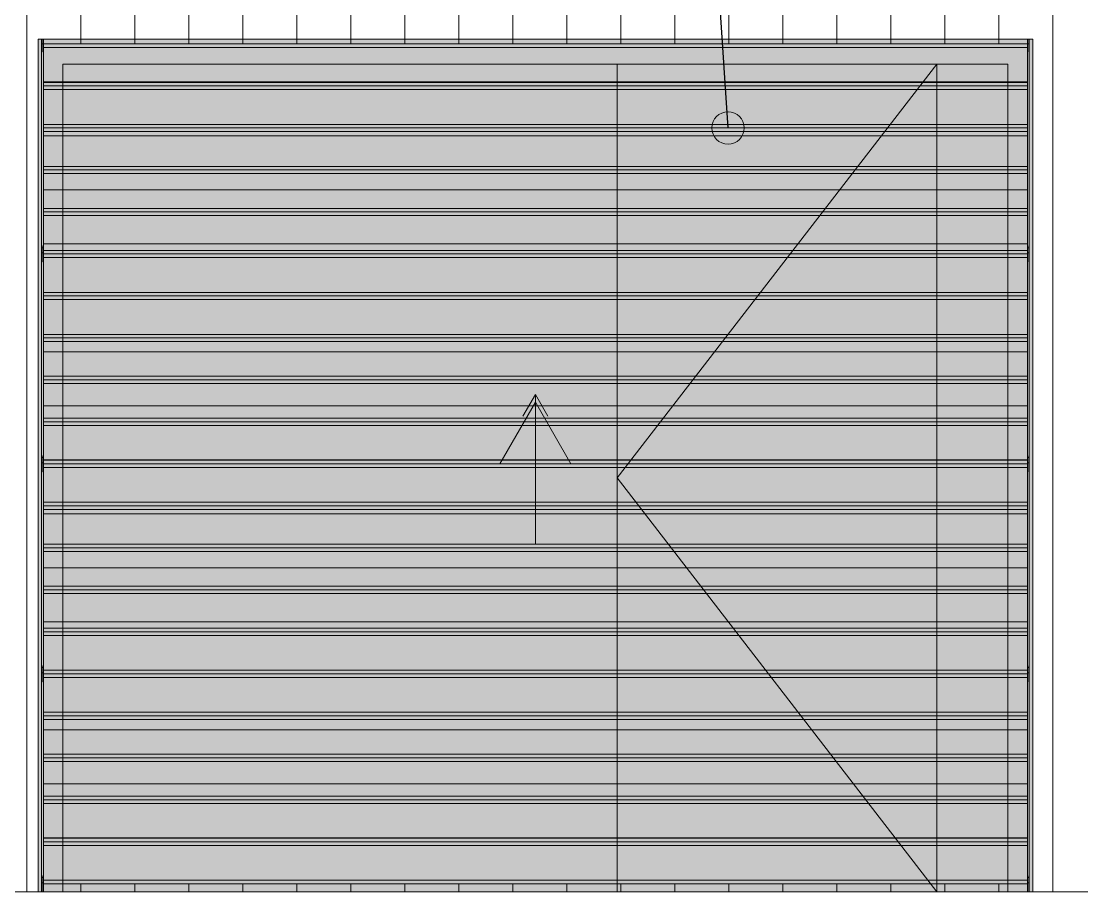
# Model space of a CAD drawing. Header units: millimetres. Extents: x 745166 to 884669, y -5000 to 15056.
# Drawn here: x 749496 to 752482, y 0 to 2451 of the extents above; entities that cross this region are included whole.
import ezdxf

# ---------------------------------------------------------------- set-up
doc = ezdxf.new("R2010")
doc.units = ezdxf.units.MM
doc.header["$MEASUREMENT"] = 0
for name, color, linetype, lineweight in [('New_2D Drafting - General_Pen_No__1', 7, 'Continuous', 13), ('New_Annotation - Label_Pen_No__1', 7, 'Continuous', 13), ('New_ARCHICAD Doors_Pen_No__1', 7, 'Continuous', 13), ('New_Structural - Bearing_Pen_No__1', 7, 'Continuous', 13)]:
    doc.layers.add(name, color=color, linetype=linetype, lineweight=lineweight)
doc.layers.add('New_ARCHICAD Doors', color=7, linetype='Continuous')
doc.layers.add('New_Structural - Bearing', color=7, linetype='Continuous')
doc.layers.add('New_Structural - Bearing_Pen_No__61', color=7, linetype='Continuous', lineweight=20, true_color=0x6a6a6a)
doc.dimstyles.new('GENERATED_STYLE__1', dxfattribs={"dimtxt": 0.18, "dimasz": 182.4, "dimexe": 0.18, "dimexo": 0.0625, "dimgap": 0, "dimtad": 0, "dimtih": 1, "dimtoh": 1, "dimdec": 4, "dimzin": 0, "dimdsep": 46, "dimcen": 0.09, "dimadec": 0, "dimazin": 0, "dimtfac": 1, "dimtdec": 4, "dimtmove": 0, "dimatfit": 3, "dimldrblk": 'ARROWHEAD_1', "dimfxl": 0, "dimtolj": 1, "dimtzin": 0, "dimarcsym": 0})

# ---------------------------------------------------------------- blocks, each defined once
blk = doc.blocks.new('ARROWHEAD_1')
at = {"color": 0, "linetype": 'Continuous', "lineweight": 0}
blk.add_line((0, 0), (-1, 0), dxfattribs=at)
blk.add_circle((0, 0), 0.25, dxfattribs=at)

msp = doc.modelspace()

# ---------------------------------------------------------------- hatches: boundary and pattern name
at = {"layer": 'New_ARCHICAD Doors', "linetype": 'Continuous', "lineweight": 0, "true_color": 0x000000}
h = msp.add_hatch(dxfattribs=at)
h.set_pattern_fill('Plank_Floor_vert_0001', color=18, style=0, pattern_type=2)
h.set_pattern_definition([(90, (-1e-05, 2e-08), (-152, 0), [])])
h.paths.add_polyline_path([(749543.3, 2400), (749543.3, 0), (749553.3, 0), (749553.3, 2400)])
h = msp.add_hatch(dxfattribs=at)
h.set_pattern_fill('Plank_Floor_vert_0001', color=18, style=0, pattern_type=2)
h.set_pattern_definition([(90, (1e-07, -6e-10), (-152, 0), [])])
h.paths.add_polyline_path([(749553.3, 2400), (749553.3, 2387), (749556.7, 2387), (749556.7, 2400)])
h = msp.add_hatch(dxfattribs=at)
h.set_pattern_fill('Plank_Floor_vert_0001', color=18, style=0, pattern_type=2)
h.set_pattern_definition([(180, (6e-08, -2e-11), (0, 152), [])])
h.paths.add_polyline_path([(749556.7, 2399.5), (749558.3, 2399.5), (749558.3, 2400), (749556.7, 2400)])
h = msp.add_hatch(dxfattribs=at)
h.set_pattern_fill('Plank_Floor_vert_0001', color=18, style=0, pattern_type=2)
h.set_pattern_definition([(180, (-1e-06, 2e-09), (0, 152), [])])
h.paths.add_polyline_path([(749558.3, 2399.5), (749556.7, 2399.5), (749556.7, 2364.5), (749558.3, 2364.5)])
h = msp.add_hatch(dxfattribs=at)
h.set_pattern_fill('Plank_Floor_vert_0001', color=18, style=0, pattern_type=2)
h.set_pattern_definition([(90, (-6e-09, -1e-10), (-152, 0), [])])
h.paths.add_polyline_path([(749558.3, 2400), (749558.3, 2387), (752328.3, 2387), (752328.3, 2400)])
h = msp.add_hatch(dxfattribs=at)
h.set_pattern_fill('Plank_Floor_vert_0001', color=18, style=0, pattern_type=2)
h.set_pattern_definition([(4e-15, (9e-09, -5e-11), (0, 152), [])])
h.paths.add_polyline_path([(752328.3, 2399.5), (752329.9, 2399.5), (752329.9, 2400), (752328.3, 2400)])
h = msp.add_hatch(dxfattribs=at)
h.set_pattern_fill('Plank_Floor_vert_0001', color=18, style=0, pattern_type=2)
h.set_pattern_definition([(360, (-2e-06, 2e-09), (0, 152), [])])
h.paths.add_polyline_path([(752328.3, 2399.5), (752328.3, 2364.5), (752329.9, 2364.5), (752329.9, 2399.5)])
h = msp.add_hatch(dxfattribs=at)
h.set_pattern_fill('Plank_Floor_vert_0001', color=18, style=0, pattern_type=2)
h.set_pattern_definition([(90, (8e-08, -7e-10), (-152, 0), [])])
h.paths.add_polyline_path([(752329.9, 2387), (752333.3, 2387), (752333.3, 2400), (752329.9, 2400)])
h = msp.add_hatch(dxfattribs=at)
h.set_pattern_fill('Plank_Floor_vert_0001', color=18, style=0, pattern_type=2)
h.set_pattern_definition([(90, (2e-05, 2e-08), (-152, 0), [])])
h.paths.add_polyline_path([(752343.3, 2400), (752333.3, 2400), (752333.3, 0), (752343.3, 0)])
h = msp.add_hatch(dxfattribs=at)
h.set_pattern_fill('Plank_Floor_vert_0001', color=18, style=0, pattern_type=2)
h.set_pattern_definition([(360, (3e-06, 237715.72), (2e-09, 152), [])])
h.paths.add_polyline_path([(752328.3, 2387), (749558.3, 2387), (749558.3, 2377), (752328.3, 2377)])
h = msp.add_hatch(dxfattribs=at)
h.set_pattern_fill('Plank_Floor_vert_0001', color=18, style=0, pattern_type=2)
h.set_pattern_definition([(4e-15, (-4e-08, 3e-11), (1e-10, 152), [])])
h.paths.add_polyline_path([(749558.3, 2278.8), (752328.3, 2278.8), (752328.3, 2377), (749558.3, 2377)])
h = msp.add_hatch(dxfattribs=at)
h.set_pattern_fill('Plank_Floor_vert_0001', color=18, style=0, pattern_type=2)
h.set_pattern_definition([(4e-15, (-3e-06, -233059.95), (2e-09, 152), [])])
h.paths.add_polyline_path([(749558.3, 2278.8), (749558.3, 2268.8), (752328.3, 2268.8), (752328.3, 2278.8)])
h = msp.add_hatch(dxfattribs=at)
h.set_pattern_fill('Plank_Floor_vert_0001', color=18, style=0, pattern_type=2)
h.set_pattern_definition([(360, (3e-06, 237597.5), (2e-09, 152), [])])
h.paths.add_polyline_path([(749558.3, 2268.8), (749558.3, 2258.8), (752328.3, 2258.8), (752328.3, 2268.8)])
h = msp.add_hatch(dxfattribs=at)
h.set_pattern_fill('Plank_Floor_vert_0001', color=18, style=0, pattern_type=2)
h.set_pattern_definition([(4e-15, (-4e-08, -4e-12), (1e-10, 152), [])])
h.paths.add_polyline_path([(749558.3, 2160.5), (752328.3, 2160.5), (752328.3, 2258.8), (749558.3, 2258.8)])
h = msp.add_hatch(dxfattribs=at)
h.set_pattern_fill('Plank_Floor_vert_0001', color=18, style=0, pattern_type=2)
h.set_pattern_definition([(4e-15, (-3e-06, -233178.17), (2e-09, 152), [])])
h.paths.add_polyline_path([(752328.3, 2160.5), (749558.3, 2160.5), (749558.3, 2150.5), (752328.3, 2150.5)])
h = msp.add_hatch(dxfattribs=at)
h.set_pattern_fill('Plank_Floor_vert_0001', color=18, style=0, pattern_type=2)
h.set_pattern_definition([(360, (3e-06, 237479.27), (2e-09, 152), [])])
h.paths.add_polyline_path([(752328.3, 2150.5), (749558.3, 2150.5), (749558.3, 2140.6), (752328.3, 2140.6)])
h = msp.add_hatch(dxfattribs=at)
h.set_pattern_fill('Plank_Floor_vert_0001', color=18, style=0, pattern_type=2)
h.set_pattern_definition([(4e-15, (-4e-08, 3e-11), (1e-10, 152), [])])
h.paths.add_polyline_path([(749558.3, 2042.3), (752328.3, 2042.3), (752328.3, 2140.6), (749558.3, 2140.6)])
h = msp.add_hatch(dxfattribs=at)
h.set_pattern_fill('Plank_Floor_vert_0001', color=18, style=0, pattern_type=2)
h.set_pattern_definition([(4e-15, (-3e-06, -233296.4), (2e-09, 152), [])])
h.paths.add_polyline_path([(749558.3, 2042.3), (749558.3, 2032.3), (752328.3, 2032.3), (752328.3, 2042.3)])
h = msp.add_hatch(dxfattribs=at)
h.set_pattern_fill('Plank_Floor_vert_0001', color=18, style=0, pattern_type=2)
h.set_pattern_definition([(360, (3e-06, 237361.05), (2e-09, 152), [])])
h.paths.add_polyline_path([(752328.3, 2032.3), (749558.3, 2032.3), (749558.3, 2022.3), (752328.3, 2022.3)])
h = msp.add_hatch(dxfattribs=at)
h.set_pattern_fill('Plank_Floor_vert_0001', color=18, style=0, pattern_type=2)
h.set_pattern_definition([(4e-15, (-4e-08, 2e-11), (1e-10, 152), [])])
h.paths.add_polyline_path([(749558.3, 1924.1), (752328.3, 1924.1), (752328.3, 2022.3), (749558.3, 2022.3)])
h = msp.add_hatch(dxfattribs=at)
h.set_pattern_fill('Plank_Floor_vert_0001', color=18, style=0, pattern_type=2)
h.set_pattern_definition([(4e-15, (-3e-06, -233414.62), (2e-09, 152), [])])
h.paths.add_polyline_path([(749558.3, 1924.1), (749558.3, 1914.1), (752328.3, 1914.1), (752328.3, 1924.1)])
h = msp.add_hatch(dxfattribs=at)
h.set_pattern_fill('Plank_Floor_vert_0001', color=18, style=0, pattern_type=2)
h.set_pattern_definition([(360, (3e-06, 237242.82), (2e-09, 152), [])])
h.paths.add_polyline_path([(752328.3, 1914.1), (749558.3, 1914.1), (749558.3, 1904.1), (752328.3, 1904.1)])
h = msp.add_hatch(dxfattribs=at)
h.set_pattern_fill('Plank_Floor_vert_0001', color=18, style=0, pattern_type=2)
h.set_pattern_definition([(4e-15, (-4e-08, 1e-11), (1e-10, 152), [])])
h.paths.add_polyline_path([(749558.3, 1805.9), (752328.3, 1805.9), (752328.3, 1904.1), (749558.3, 1904.1)])
h = msp.add_hatch(dxfattribs=at)
h.set_pattern_fill('Plank_Floor_vert_0001', color=18, style=0, pattern_type=2)
h.set_pattern_definition([(180, (-2e-07, -9e-10), (0, 152), [])])
h.paths.add_polyline_path([(749558.3, 1818.4), (749556.7, 1818.4), (749556.7, 1805.9), (749558.3, 1805.9)])
h = msp.add_hatch(dxfattribs=at)
h.set_pattern_fill('Plank_Floor_vert_0001', color=18, style=0, pattern_type=2)
h.set_pattern_definition([(180, (3e-07, -7e-10), (0, 152), [])])
h.paths.add_polyline_path([(749556.7, 1795.9), (749558.3, 1795.9), (749558.3, 1805.9), (749556.7, 1805.9)])
h = msp.add_hatch(dxfattribs=at)
h.set_pattern_fill('Plank_Floor_vert_0001', color=18, style=0, pattern_type=2)
h.set_pattern_definition([(180, (8e-07, 2e-09), (0, 152), [])])
h.paths.add_polyline_path([(749558.3, 1795.9), (749556.7, 1795.9), (749556.7, 1773.4), (749558.3, 1773.4)])
h = msp.add_hatch(dxfattribs=at)
h.set_pattern_fill('Plank_Floor_vert_0001', color=18, style=0, pattern_type=2)
h.set_pattern_definition([(4e-15, (-3e-06, -233532.85), (2e-09, 152), [])])
h.paths.add_polyline_path([(752328.3, 1805.9), (749558.3, 1805.9), (749558.3, 1795.9), (752328.3, 1795.9)])
h = msp.add_hatch(dxfattribs=at)
h.set_pattern_fill('Plank_Floor_vert_0001', color=18, style=0, pattern_type=2)
h.set_pattern_definition([(360, (3e-06, 237124.6), (2e-09, 152), [])])
h.paths.add_polyline_path([(749558.3, 1795.9), (749558.3, 1785.9), (752328.3, 1785.9), (752328.3, 1795.9)])
h = msp.add_hatch(dxfattribs=at)
h.set_pattern_fill('Plank_Floor_vert_0001', color=18, style=0, pattern_type=2)
h.set_pattern_definition([(4e-15, (3e-07, -2e-11), (0, 152), [])])
h.paths.add_polyline_path([(752328.3, 1818.4), (752328.3, 1805.9), (752329.9, 1805.9), (752329.9, 1818.4)])
h = msp.add_hatch(dxfattribs=at)
h.set_pattern_fill('Plank_Floor_vert_0001', color=18, style=0, pattern_type=2)
h.set_pattern_definition([(360, (-5e-07, -3e-10), (0, 152), [])])
h.paths.add_polyline_path([(752328.3, 1795.9), (752329.9, 1795.9), (752329.9, 1805.9), (752328.3, 1805.9)])
h = msp.add_hatch(dxfattribs=at)
h.set_pattern_fill('Plank_Floor_vert_0001', color=18, style=0, pattern_type=2)
h.set_pattern_definition([(4e-15, (-4e-07, 2e-10), (0, 152), [])])
h.paths.add_polyline_path([(752328.3, 1795.9), (752328.3, 1773.4), (752329.9, 1773.4), (752329.9, 1795.9)])
h = msp.add_hatch(dxfattribs=at)
h.set_pattern_fill('Plank_Floor_vert_0001', color=18, style=0, pattern_type=2)
h.set_pattern_definition([(4e-15, (-4e-08, 9e-12), (1e-10, 152), [])])
h.paths.add_polyline_path([(749558.3, 1687.6), (752328.3, 1687.6), (752328.3, 1785.9), (749558.3, 1785.9)])
h = msp.add_hatch(dxfattribs=at)
h.set_pattern_fill('Plank_Floor_vert_0001', color=18, style=0, pattern_type=2)
h.set_pattern_definition([(4e-15, (-3e-06, -233651.07), (2e-09, 152), [])])
h.paths.add_polyline_path([(749558.3, 1687.6), (749558.3, 1677.6), (752328.3, 1677.6), (752328.3, 1687.6)])
h = msp.add_hatch(dxfattribs=at)
h.set_pattern_fill('Plank_Floor_vert_0001', color=18, style=0, pattern_type=2)
h.set_pattern_definition([(360, (3e-06, 237006.37), (2e-09, 152), [])])
h.paths.add_polyline_path([(749558.3, 1677.6), (749558.3, 1667.7), (752328.3, 1667.7), (752328.3, 1677.6)])
h = msp.add_hatch(dxfattribs=at)
h.set_pattern_fill('Plank_Floor_vert_0001', color=18, style=0, pattern_type=2)
h.set_pattern_definition([(4e-15, (-4e-08, 4e-11), (1e-10, 152), [])])
h.paths.add_polyline_path([(749558.3, 1569.4), (752328.3, 1569.4), (752328.3, 1667.7), (749558.3, 1667.7)])
h = msp.add_hatch(dxfattribs=at)
h.set_pattern_fill('Plank_Floor_vert_0001', color=18, style=0, pattern_type=2)
h.set_pattern_definition([(4e-15, (-3e-06, -233769.3), (2e-09, 152), [])])
h.paths.add_polyline_path([(749558.3, 1569.4), (749558.3, 1559.4), (752328.3, 1559.4), (752328.3, 1569.4)])
h = msp.add_hatch(dxfattribs=at)
h.set_pattern_fill('Plank_Floor_vert_0001', color=18, style=0, pattern_type=2)
h.set_pattern_definition([(360, (3e-06, 236888.15), (2e-09, 152), [])])
h.paths.add_polyline_path([(749558.3, 1559.4), (749558.3, 1549.4), (752328.3, 1549.4), (752328.3, 1559.4)])
h = msp.add_hatch(dxfattribs=at)
h.set_pattern_fill('Plank_Floor_vert_0001', color=18, style=0, pattern_type=2)
h.set_pattern_definition([(4e-15, (-4e-08, 2e-11), (1e-10, 152), [])])
h.paths.add_polyline_path([(749558.3, 1451.2), (752328.3, 1451.2), (752328.3, 1549.4), (749558.3, 1549.4)])
h = msp.add_hatch(dxfattribs=at)
h.set_pattern_fill('Plank_Floor_vert_0001', color=18, style=0, pattern_type=2)
h.set_pattern_definition([(4e-15, (-3e-06, -233887.52), (2e-09, 152), [])])
h.paths.add_polyline_path([(749558.3, 1451.2), (749558.3, 1441.2), (752328.3, 1441.2), (752328.3, 1451.2)])
h = msp.add_hatch(dxfattribs=at)
h.set_pattern_fill('Plank_Floor_vert_0001', color=18, style=0, pattern_type=2)
h.set_pattern_definition([(360, (3e-06, 236769.92), (2e-09, 152), [])])
h.paths.add_polyline_path([(752328.3, 1441.2), (749558.3, 1441.2), (749558.3, 1431.2), (752328.3, 1431.2)])
h = msp.add_hatch(dxfattribs=at)
h.set_pattern_fill('Plank_Floor_vert_0001', color=18, style=0, pattern_type=2)
h.set_pattern_definition([(4e-15, (-4e-08, 1e-11), (1e-10, 152), [])])
h.paths.add_polyline_path([(749558.3, 1333), (752328.3, 1333), (752328.3, 1431.2), (749558.3, 1431.2)])
h = msp.add_hatch(dxfattribs=at)
h.set_pattern_fill('Plank_Floor_vert_0001', color=18, style=0, pattern_type=2)
h.set_pattern_definition([(4e-15, (-3e-06, -234005.75), (2e-09, 152), [])])
h.paths.add_polyline_path([(752328.3, 1333), (749558.3, 1333), (749558.3, 1323), (752328.3, 1323)])
h = msp.add_hatch(dxfattribs=at)
h.set_pattern_fill('Plank_Floor_vert_0001', color=18, style=0, pattern_type=2)
h.set_pattern_definition([(360, (3e-06, 236651.7), (2e-09, 152), [])])
h.paths.add_polyline_path([(752328.3, 1323), (749558.3, 1323), (749558.3, 1313), (752328.3, 1313)])
h = msp.add_hatch(dxfattribs=at)
h.set_pattern_fill('Plank_Floor_vert_0001', color=18, style=0, pattern_type=2)
h.set_pattern_definition([(4e-15, (-4e-08, 4e-11), (1e-10, 152), [])])
h.paths.add_polyline_path([(749558.3, 1214.7), (752328.3, 1214.7), (752328.3, 1313), (749558.3, 1313)])
h = msp.add_hatch(dxfattribs=at)
h.set_pattern_fill('Plank_Floor_vert_0001', color=18, style=0, pattern_type=2)
h.set_pattern_definition([(180, (-2e-07, -5e-10), (0, 152), [])])
h.paths.add_polyline_path([(749558.3, 1227.2), (749556.7, 1227.2), (749556.7, 1214.7), (749558.3, 1214.7)])
h = msp.add_hatch(dxfattribs=at)
h.set_pattern_fill('Plank_Floor_vert_0001', color=18, style=0, pattern_type=2)
h.set_pattern_definition([(360, (3e-07, 1e-09), (0, 152), [])])
h.paths.add_polyline_path([(752328.3, 1227.2), (752328.3, 1214.7), (752329.9, 1214.7), (752329.9, 1227.2)])
h = msp.add_hatch(dxfattribs=at)
h.set_pattern_fill('Plank_Floor_vert_0001', color=18, style=0, pattern_type=2)
h.set_pattern_definition([(180, (3e-07, 1e-09), (0, 152), [])])
h.paths.add_polyline_path([(749556.7, 1204.7), (749558.3, 1204.7), (749558.3, 1214.7), (749556.7, 1214.7)])
h = msp.add_hatch(dxfattribs=at)
h.set_pattern_fill('Plank_Floor_vert_0001', color=18, style=0, pattern_type=2)
h.set_pattern_definition([(180, (8e-07, -2e-09), (0, 152), [])])
h.paths.add_polyline_path([(749558.3, 1204.7), (749556.7, 1204.7), (749556.7, 1182.2), (749558.3, 1182.2)])
h = msp.add_hatch(dxfattribs=at)
h.set_pattern_fill('Plank_Floor_vert_0001', color=18, style=0, pattern_type=2)
h.set_pattern_definition([(4e-15, (-3e-06, -234123.97), (2e-09, 152), [])])
h.paths.add_polyline_path([(749558.3, 1214.7), (749558.3, 1204.7), (752328.3, 1204.7), (752328.3, 1214.7)])
h = msp.add_hatch(dxfattribs=at)
h.set_pattern_fill('Plank_Floor_vert_0001', color=18, style=0, pattern_type=2)
h.set_pattern_definition([(360, (3e-06, 236533.47), (2e-09, 152), [])])
h.paths.add_polyline_path([(749558.3, 1204.7), (749558.3, 1194.8), (752328.3, 1194.8), (752328.3, 1204.7)])
h = msp.add_hatch(dxfattribs=at)
h.set_pattern_fill('Plank_Floor_vert_0001', color=18, style=0, pattern_type=2)
h.set_pattern_definition([(4e-15, (-4e-08, 7e-12), (1e-10, 152), [])])
h.paths.add_polyline_path([(749558.3, 1096.5), (752328.3, 1096.5), (752328.3, 1194.8), (749558.3, 1194.8)])
h = msp.add_hatch(dxfattribs=at)
h.set_pattern_fill('Plank_Floor_vert_0001', color=18, style=0, pattern_type=2)
h.set_pattern_definition([(360, (-5e-07, 6e-10), (0, 152), [])])
h.paths.add_polyline_path([(752329.9, 1214.7), (752328.3, 1214.7), (752328.3, 1204.7), (752329.9, 1204.7)])
h = msp.add_hatch(dxfattribs=at)
h.set_pattern_fill('Plank_Floor_vert_0001', color=18, style=0, pattern_type=2)
h.set_pattern_definition([(4e-15, (-4e-07, 1e-09), (0, 152), [])])
h.paths.add_polyline_path([(752328.3, 1204.7), (752328.3, 1182.2), (752329.9, 1182.2), (752329.9, 1204.7)])
h = msp.add_hatch(dxfattribs=at)
h.set_pattern_fill('Plank_Floor_vert_0001', color=18, style=0, pattern_type=2)
h.set_pattern_definition([(4e-15, (-3e-06, -234242.2), (2e-09, 152), [])])
h.paths.add_polyline_path([(752328.3, 1096.5), (749558.3, 1096.5), (749558.3, 1086.5), (752328.3, 1086.5)])
h = msp.add_hatch(dxfattribs=at)
h.set_pattern_fill('Plank_Floor_vert_0001', color=18, style=0, pattern_type=2)
h.set_pattern_definition([(360, (3e-06, 236415.25), (2e-09, 152), [])])
h.paths.add_polyline_path([(752328.3, 1086.5), (749558.3, 1086.5), (749558.3, 1076.5), (752328.3, 1076.5)])
h = msp.add_hatch(dxfattribs=at)
h.set_pattern_fill('Plank_Floor_vert_0001', color=18, style=0, pattern_type=2)
h.set_pattern_definition([(4e-15, (-4e-08, 4e-11), (1e-10, 152), [])])
h.paths.add_polyline_path([(749558.3, 978.3), (752328.3, 978.3), (752328.3, 1076.5), (749558.3, 1076.5)])
h = msp.add_hatch(dxfattribs=at)
h.set_pattern_fill('Plank_Floor_vert_0001', color=18, style=0, pattern_type=2)
h.set_pattern_definition([(4e-15, (-3e-06, -234360.42), (2e-09, 152), [])])
h.paths.add_polyline_path([(749558.3, 978.3), (749558.3, 968.3), (752328.3, 968.3), (752328.3, 978.3)])
h = msp.add_hatch(dxfattribs=at)
h.set_pattern_fill('Plank_Floor_vert_0001', color=18, style=0, pattern_type=2)
h.set_pattern_definition([(360, (3e-06, 236297.02), (2e-09, 152), [])])
h.paths.add_polyline_path([(752328.3, 968.3), (749558.3, 968.3), (749558.3, 958.3), (752328.3, 958.3)])
h = msp.add_hatch(dxfattribs=at)
h.set_pattern_fill('Plank_Floor_vert_0001', color=18, style=0, pattern_type=2)
h.set_pattern_definition([(4e-15, (-4e-08, 3e-11), (1e-10, 152), [])])
h.paths.add_polyline_path([(749558.3, 860.1), (752328.3, 860.1), (752328.3, 958.3), (749558.3, 958.3)])
h = msp.add_hatch(dxfattribs=at)
h.set_pattern_fill('Plank_Floor_vert_0001', color=18, style=0, pattern_type=2)
h.set_pattern_definition([(4e-15, (-3e-06, -234478.65), (2e-09, 152), [])])
h.paths.add_polyline_path([(752328.3, 860.1), (749558.3, 860.1), (749558.3, 850.1), (752328.3, 850.1)])
h = msp.add_hatch(dxfattribs=at)
h.set_pattern_fill('Plank_Floor_vert_0001', color=18, style=0, pattern_type=2)
h.set_pattern_definition([(360, (3e-06, 236178.8), (2e-09, 152), [])])
h.paths.add_polyline_path([(752328.3, 850.1), (749558.3, 850.1), (749558.3, 840.1), (752328.3, 840.1)])
h = msp.add_hatch(dxfattribs=at)
h.set_pattern_fill('Plank_Floor_vert_0001', color=18, style=0, pattern_type=2)
h.set_pattern_definition([(4e-15, (-3e-08, 3e-11), (1e-10, 152), [])])
h.paths.add_polyline_path([(749558.3, 741.8), (752328.3, 741.8), (752328.3, 840.1), (749558.3, 840.1)])
h = msp.add_hatch(dxfattribs=at)
h.set_pattern_fill('Plank_Floor_vert_0001', color=18, style=0, pattern_type=2)
h.set_pattern_definition([(4e-15, (-3e-06, -234596.87), (2e-09, 152), [])])
h.paths.add_polyline_path([(752328.3, 741.8), (749558.3, 741.8), (749558.3, 731.8), (752328.3, 731.8)])
h = msp.add_hatch(dxfattribs=at)
h.set_pattern_fill('Plank_Floor_vert_0001', color=18, style=0, pattern_type=2)
h.set_pattern_definition([(360, (3e-06, 236060.57), (2e-09, 152), [])])
h.paths.add_polyline_path([(749558.3, 731.8), (749558.3, 721.8), (752328.3, 721.8), (752328.3, 731.8)])
h = msp.add_hatch(dxfattribs=at)
h.set_pattern_fill('Plank_Floor_vert_0001', color=18, style=0, pattern_type=2)
h.set_pattern_definition([(4e-15, (-3e-08, 3e-11), (1e-10, 152), [])])
h.paths.add_polyline_path([(749558.3, 623.6), (752328.3, 623.6), (752328.3, 721.8), (749558.3, 721.8)])
h = msp.add_hatch(dxfattribs=at)
h.set_pattern_fill('Plank_Floor_vert_0001', color=18, style=0, pattern_type=2)
h.set_pattern_definition([(180, (-2e-07, -2e-10), (0, 152), [])])
h.paths.add_polyline_path([(749558.3, 636.1), (749556.7, 636.1), (749556.7, 623.6), (749558.3, 623.6)])
h = msp.add_hatch(dxfattribs=at)
h.set_pattern_fill('Plank_Floor_vert_0001', color=18, style=0, pattern_type=2)
h.set_pattern_definition([(360, (3e-07, 7e-10), (0, 152), [])])
h.paths.add_polyline_path([(752328.3, 636.1), (752328.3, 623.6), (752329.9, 623.6), (752329.9, 636.1)])
h = msp.add_hatch(dxfattribs=at)
h.set_pattern_fill('Plank_Floor_vert_0001', color=18, style=0, pattern_type=2)
h.set_pattern_definition([(180, (3e-07, 1e-09), (0, 152), [])])
h.paths.add_polyline_path([(749556.7, 623.6), (749556.7, 613.6), (749558.3, 613.6), (749558.3, 623.6)])
h = msp.add_hatch(dxfattribs=at)
h.set_pattern_fill('Plank_Floor_vert_0001', color=18, style=0, pattern_type=2)
h.set_pattern_definition([(180, (8e-07, 3e-09), (0, 152), [])])
h.paths.add_polyline_path([(749558.3, 613.6), (749556.7, 613.6), (749556.7, 591.1), (749558.3, 591.1)])
h = msp.add_hatch(dxfattribs=at)
h.set_pattern_fill('Plank_Floor_vert_0001', color=18, style=0, pattern_type=2)
h.set_pattern_definition([(4e-15, (-3e-06, -234715.1), (2e-09, 152), [])])
h.paths.add_polyline_path([(752328.3, 623.6), (749558.3, 623.6), (749558.3, 613.6), (752328.3, 613.6)])
h = msp.add_hatch(dxfattribs=at)
h.set_pattern_fill('Plank_Floor_vert_0001', color=18, style=0, pattern_type=2)
h.set_pattern_definition([(360, (3e-06, 235942.35), (2e-09, 152), [])])
h.paths.add_polyline_path([(752328.3, 613.6), (749558.3, 613.6), (749558.3, 603.6), (752328.3, 603.6)])
h = msp.add_hatch(dxfattribs=at)
h.set_pattern_fill('Plank_Floor_vert_0001', color=18, style=0, pattern_type=2)
h.set_pattern_definition([(4e-15, (-3e-08, -9e-12), (1e-10, 152), [])])
h.paths.add_polyline_path([(749558.3, 603.6), (749558.3, 505.4), (752328.3, 505.4), (752328.3, 603.6)])
h = msp.add_hatch(dxfattribs=at)
h.set_pattern_fill('Plank_Floor_vert_0001', color=18, style=0, pattern_type=2)
h.set_pattern_definition([(4e-15, (-5e-07, 5e-10), (0, 152), [])])
h.paths.add_polyline_path([(752328.3, 613.6), (752329.9, 613.6), (752329.9, 623.6), (752328.3, 623.6)])
h = msp.add_hatch(dxfattribs=at)
h.set_pattern_fill('Plank_Floor_vert_0001', color=18, style=0, pattern_type=2)
h.set_pattern_definition([(4e-15, (-4e-07, 8e-11), (0, 152), [])])
h.paths.add_polyline_path([(752328.3, 613.6), (752328.3, 591.1), (752329.9, 591.1), (752329.9, 613.6)])
h = msp.add_hatch(dxfattribs=at)
h.set_pattern_fill('Plank_Floor_vert_0001', color=18, style=0, pattern_type=2)
h.set_pattern_definition([(4e-15, (-3e-06, -234833.32), (2e-09, 152), [])])
h.paths.add_polyline_path([(749558.3, 495.4), (752328.3, 495.4), (752328.3, 505.4), (749558.3, 505.4)])
h = msp.add_hatch(dxfattribs=at)
h.set_pattern_fill('Plank_Floor_vert_0001', color=18, style=0, pattern_type=2)
h.set_pattern_definition([(360, (3e-06, 235824.12), (2e-09, 152), [])])
h.paths.add_polyline_path([(749558.3, 485.4), (752328.3, 485.4), (752328.3, 495.4), (749558.3, 495.4)])
h = msp.add_hatch(dxfattribs=at)
h.set_pattern_fill('Plank_Floor_vert_0001', color=18, style=0, pattern_type=2)
h.set_pattern_definition([(4e-15, (-3e-08, -2e-11), (1e-10, 152), [])])
h.paths.add_polyline_path([(749558.3, 485.4), (749558.3, 387.2), (752328.3, 387.2), (752328.3, 485.4)])
h = msp.add_hatch(dxfattribs=at)
h.set_pattern_fill('Plank_Floor_vert_0001', color=18, style=0, pattern_type=2)
h.set_pattern_definition([(4e-15, (-3e-06, -234951.55), (2e-09, 152), [])])
h.paths.add_polyline_path([(749558.3, 377.2), (752328.3, 377.2), (752328.3, 387.2), (749558.3, 387.2)])
h = msp.add_hatch(dxfattribs=at)
h.set_pattern_fill('Plank_Floor_vert_0001', color=18, style=0, pattern_type=2)
h.set_pattern_definition([(360, (3e-06, 235705.9), (2e-09, 152), [])])
h.paths.add_polyline_path([(752328.3, 377.2), (749558.3, 377.2), (749558.3, 367.2), (752328.3, 367.2)])
h = msp.add_hatch(dxfattribs=at)
h.set_pattern_fill('Plank_Floor_vert_0001', color=18, style=0, pattern_type=2)
h.set_pattern_definition([(4e-15, (-3e-08, -4e-11), (1e-10, 152), [])])
h.paths.add_polyline_path([(749558.3, 367.2), (749558.3, 268.9), (752328.3, 268.9), (752328.3, 367.2)])
h = msp.add_hatch(dxfattribs=at)
h.set_pattern_fill('Plank_Floor_vert_0001', color=18, style=0, pattern_type=2)
h.set_pattern_definition([(4e-15, (-3e-06, -235069.77), (2e-09, 152), [])])
h.paths.add_polyline_path([(752328.3, 268.9), (749558.3, 268.9), (749558.3, 258.9), (752328.3, 258.9)])
h = msp.add_hatch(dxfattribs=at)
h.set_pattern_fill('Plank_Floor_vert_0001', color=18, style=0, pattern_type=2)
h.set_pattern_definition([(360, (3e-06, 235587.67), (2e-09, 152), [])])
h.paths.add_polyline_path([(749558.3, 248.9), (752328.3, 248.9), (752328.3, 258.9), (749558.3, 258.9)])
h = msp.add_hatch(dxfattribs=at)
h.set_pattern_fill('Plank_Floor_vert_0001', color=18, style=0, pattern_type=2)
h.set_pattern_definition([(4e-15, (-3e-08, -2e-11), (1e-10, 152), [])])
h.paths.add_polyline_path([(749558.3, 248.9), (749558.3, 150.7), (752328.3, 150.7), (752328.3, 248.9)])
h = msp.add_hatch(dxfattribs=at)
h.set_pattern_fill('Plank_Floor_vert_0001', color=18, style=0, pattern_type=2)
h.set_pattern_definition([(4e-15, (-3e-06, -235188), (2e-09, 152), [])])
h.paths.add_polyline_path([(752328.3, 150.7), (749558.3, 150.7), (749558.3, 140.7), (752328.3, 140.7)])
h = msp.add_hatch(dxfattribs=at)
h.set_pattern_fill('Plank_Floor_vert_0001', color=18, style=0, pattern_type=2)
h.set_pattern_definition([(360, (3e-06, 235469.45), (2e-09, 152), [])])
h.paths.add_polyline_path([(749558.3, 130.7), (752328.3, 130.7), (752328.3, 140.7), (749558.3, 140.7)])
h = msp.add_hatch(dxfattribs=at)
h.set_pattern_fill('Plank_Floor_vert_0001', color=18, style=0, pattern_type=2)
h.set_pattern_definition([(4e-15, (2e-09, -3e-11), (-2e-10, 152), [])])
h.paths.add_polyline_path([(749558.3, 130.7), (749558.3, 32.5), (752328.3, 32.5), (752328.3, 130.7)])
h = msp.add_hatch(dxfattribs=at)
h.set_pattern_fill('Plank_Floor_vert_0001', color=18, style=0, pattern_type=2)
h.set_pattern_definition([(180, (-2e-07, 2e-10), (0, 152), [])])
h.paths.add_polyline_path([(749558.3, 45), (749556.7, 45), (749556.7, 32.5), (749558.3, 32.5)])
h = msp.add_hatch(dxfattribs=at)
h.set_pattern_fill('Plank_Floor_vert_0001', color=18, style=0, pattern_type=2)
h.set_pattern_definition([(180, (7e-07, -4e-11), (0, 152), [])])
h.paths.add_polyline_path([(749558.3, 32.5), (749556.7, 32.5), (749556.7, 22.5), (749558.3, 22.5)])
h = msp.add_hatch(dxfattribs=at)
h.set_pattern_fill('Plank_Floor_vert_0001', color=18, style=0, pattern_type=2)
h.set_pattern_definition([(4e-15, (-2e-06, -235306.22), (1e-09, 152), [])])
h.paths.add_polyline_path([(749558.3, 32.5), (749558.3, 22.5), (752328.3, 22.5), (752328.3, 32.5)])
h = msp.add_hatch(dxfattribs=at)
h.set_pattern_fill('Plank_Floor_vert_0001', color=18, style=0, pattern_type=2)
h.set_pattern_definition([(4e-15, (3e-07, -3e-10), (0, 152), [])])
h.paths.add_polyline_path([(752328.3, 45), (752328.3, 32.5), (752329.9, 32.5), (752329.9, 45)])
h = msp.add_hatch(dxfattribs=at)
h.set_pattern_fill('Plank_Floor_vert_0001', color=18, style=0, pattern_type=2)
h.set_pattern_definition([(360, (-5e-07, -4e-11), (0, 152), [])])
h.paths.add_polyline_path([(752328.3, 32.5), (752328.3, 22.5), (752329.9, 22.5), (752329.9, 32.5)])
h = msp.add_hatch(dxfattribs=at)
h.set_pattern_fill('Plank_Floor_vert_0001', color=18, style=0, pattern_type=2)
h.set_pattern_definition([(180, (8e-07, -9e-10), (0, 152), [])])
h.paths.add_polyline_path([(749558.3, 22.5), (749556.7, 22.5), (749556.7, 0), (749558.3, 0)])
h = msp.add_hatch(dxfattribs=at)
h.set_pattern_fill('Plank_Floor_vert_0001', color=18, style=0, pattern_type=2)
h.set_pattern_definition([(90, (-3e-07, -1e-11), (-152, 0), [])])
h.paths.add_polyline_path([(749558.3, 0), (752328.3, 0), (752328.3, 22.5), (749558.3, 22.5)])
h = msp.add_hatch(dxfattribs=at)
h.set_pattern_fill('Plank_Floor_vert_0001', color=18, style=0, pattern_type=2)
h.set_pattern_definition([(4e-15, (-4e-07, 2e-09), (0, 152), [])])
h.paths.add_polyline_path([(752328.3, 22.5), (752328.3, 0), (752329.9, 0), (752329.9, 22.5)])
at = {"layer": 'New_Structural - Bearing', "linetype": 'Continuous', "lineweight": 0, "true_color": 0x000000}
h = msp.add_hatch(dxfattribs=at)
h.set_pattern_fill('Plank_Floor_vert_0001', color=18, style=0, pattern_type=2)
h.set_pattern_definition([(90, (2e-08, 6e-11), (152, 0), [])])
h.paths.add_polyline_path([(748315.3, 0), (749543.3, 0), (749543.3, 2400), (752343.3, 2400), (752343.3, 0), (753219.5, 0), (753219.5, 50), (753150.5, 50), (753150.5, 2865), (748315.3, 2865)])
h.paths.add_polyline_path([(752880.8, 2645.5), (752883.9, 2664.8), (752892.7, 2682.2), (752906.6, 2696.1), (752924, 2704.9), (752943.3, 2708), (752962.6, 2704.9), (752980, 2696.1), (752993.9, 2682.2), (753002.7, 2664.8), (753005.8, 2645.5), (753002.7, 2626.2), (752993.9, 2608.8), (752980, 2594.9), (752962.6, 2586.1), (752943.3, 2583), (752924, 2586.1), (752906.6, 2594.9), (752892.7, 2608.8), (752883.9, 2626.2)], flags=0)
h = msp.add_hatch(dxfattribs=at)
h.set_pattern_fill('Plank_Floor_vert_0001', color=18, style=0, pattern_type=2)
h.set_pattern_definition([(90, (5e-06, 8e-09), (-152, 0), [])])
h.paths.add_polyline_path([(749553.3, 2387), (749553.3, 1813.4), (749556.7, 1813.4), (749556.7, 1818.4), (749558.3, 1818.4), (749558.3, 2364.5), (749556.7, 2364.5), (749556.7, 2387)])
h = msp.add_hatch(dxfattribs=at)
h.set_pattern_fill('Plank_Floor_vert_0001', color=18, style=0, pattern_type=2)
h.set_pattern_definition([(90, (5e-06, -3e-09), (-152, 0), [])])
h.paths.add_polyline_path([(752328.3, 1818.4), (752329.9, 1818.4), (752329.9, 1813.4), (752333.3, 1813.4), (752333.3, 2387), (752329.9, 2387), (752329.9, 2364.5), (752328.3, 2364.5)])
h = msp.add_hatch(dxfattribs=at)
h.set_pattern_fill('Plank_Floor_vert_0001', color=18, style=0, pattern_type=2)
h.set_pattern_definition([(90, (9e-06, -1e-08), (-152, 0), [])])
h.paths.add_polyline_path([(749556.7, 1798.4), (749553.3, 1798.4), (749553.3, 1222.2), (749556.7, 1222.2), (749556.7, 1227.2), (749558.3, 1227.2), (749558.3, 1773.4), (749556.7, 1773.4)])
h = msp.add_hatch(dxfattribs=at)
h.set_pattern_fill('Plank_Floor_vert_0001', color=18, style=0, pattern_type=2)
h.set_pattern_definition([(90, (-1e-05, 5e-09), (-152, 0), [])])
h.paths.add_polyline_path([(752328.3, 1227.2), (752329.9, 1227.2), (752329.9, 1222.2), (752333.3, 1222.2), (752333.3, 1798.4), (752329.9, 1798.4), (752329.9, 1773.4), (752328.3, 1773.4)])
h = msp.add_hatch(dxfattribs=at)
h.set_pattern_fill('Plank_Floor_vert_0001', color=18, style=0, pattern_type=2)
h.set_pattern_definition([(90, (4e-06, 1e-08), (-152, 0), [])])
h.paths.add_polyline_path([(749553.3, 631.1), (749556.7, 631.1), (749556.7, 636.1), (749558.3, 636.1), (749558.3, 1182.2), (749556.7, 1182.2), (749556.7, 1207.2), (749553.3, 1207.2)])
h = msp.add_hatch(dxfattribs=at)
h.set_pattern_fill('Plank_Floor_vert_0001', color=18, style=0, pattern_type=2)
h.set_pattern_definition([(90, (-1e-05, 1e-08), (-152, 0), [])])
h.paths.add_polyline_path([(752328.3, 1182.2), (752328.3, 636.1), (752329.9, 636.1), (752329.9, 631.1), (752333.3, 631.1), (752333.3, 1207.2), (752329.9, 1207.2), (752329.9, 1182.2)])
h = msp.add_hatch(dxfattribs=at)
h.set_pattern_fill('Plank_Floor_vert_0001', color=18, style=0, pattern_type=2)
h.set_pattern_definition([(90, (-6e-06, -3e-09), (-152, 0), [])])
h.paths.add_polyline_path([(749553.3, 616.1), (749553.3, 40), (749556.7, 40), (749556.7, 45), (749558.3, 45), (749558.3, 591.1), (749556.7, 591.1), (749556.7, 616.1)])
h = msp.add_hatch(dxfattribs=at)
h.set_pattern_fill('Plank_Floor_vert_0001', color=18, style=0, pattern_type=2)
h.set_pattern_definition([(90, (-5e-07, 8e-09), (-152, 0), [])])
h.paths.add_polyline_path([(752329.9, 591.1), (752328.3, 591.1), (752328.3, 45), (752329.9, 45), (752329.9, 40), (752333.3, 40), (752333.3, 616.1), (752329.9, 616.1)])
h = msp.add_hatch(dxfattribs=at)
h.set_pattern_fill('Plank_Floor_vert_0001', color=18, style=0, pattern_type=2)
h.set_pattern_definition([(90, (2e-07, 6e-10), (-152, 0), [])])
h.paths.add_polyline_path([(749556.7, 25), (749553.3, 25), (749553.3, 0), (749556.7, 0)])
h = msp.add_hatch(dxfattribs=at)
h.set_pattern_fill('Plank_Floor_vert_0001', color=18, style=0, pattern_type=2)
h.set_pattern_definition([(90, (7e-08, -7e-10), (-152, 0), [])])
h.paths.add_polyline_path([(752329.9, 25), (752329.9, 0), (752333.3, 0), (752333.3, 25)])
at = {"layer": 'New_Structural - Bearing_Pen_No__61', "linetype": 'Continuous', "lineweight": 20, "true_color": 0x6a6a6a}
for points in [[(749543.3, 0), (752343.3, 0), (752343.3, 2400), (749543.3, 2400)], [(749613.3, 0), (752273.3, 0), (752273.3, 2330), (749613.3, 2330)], [(752073.3, 0), (752073.3, 2330), (751173.3, 2330), (751173.3, 0)]]:
    msp.add_hatch(color=251, dxfattribs=at).paths.add_polyline_path(points)

# ---------------------------------------------------------------- linework, layer by layer
at = {"layer": 'New_2D Drafting - General_Pen_No__1', "color": 7, "linetype": 'Continuous', "lineweight": 13}
for p, q in [((752073.3, 2330), (751173.3, 1165)), ((750943.3, 1378.3), (750843.3, 1205.1)), ((750943.3, 978.3), (750943.3, 1378.3)), ((750943.3, 1378.3), (751043.3, 1205.1)), ((751173.3, 1165), (752073.3, 0))]:
    msp.add_line(p, q, dxfattribs=at)
at = {"layer": 'New_ARCHICAD Doors_Pen_No__1', "color": 7, "linetype": 'Continuous', "lineweight": 13}
for p, q in [((749543.3, 2400), (752343.3, 2400)), ((749543.3, 0), (749543.3, 2400)), ((749553.3, 0), (749553.3, 2400)), ((749556.7, 2400), (749556.7, 2399.5)), ((749556.7, 2399.5), (749556.7, 2364.5)), ((749558.3, 2399.5), (749556.7, 2399.5)), ((749558.3, 2400), (749558.3, 2399.5)), ((749558.3, 2399.5), (749558.3, 2387)), ((752328.3, 2400), (752328.3, 2399.5)), ((752328.3, 2399.5), (752328.3, 2387)), ((752328.3, 2399.5), (752329.9, 2399.5)), ((752329.9, 2400), (752329.9, 2399.5)), ((752329.9, 2399.5), (752329.9, 2364.5)), ((752333.3, 0), (752333.3, 2400)), ((752343.3, 2400), (752343.3, 0)), ((749553.3, 2387), (749556.7, 2387)), ((749558.3, 2364.5), (749556.7, 2364.5)), ((749558.3, 2387), (752328.3, 2387)), ((749558.3, 2387), (749558.3, 2377)), ((749558.3, 2377), (752328.3, 2377)), ((749558.3, 2377), (749558.3, 2278.8)), ((752328.3, 2387), (752328.3, 2377)), ((752328.3, 2377), (752328.3, 2278.8)), ((752328.3, 2364.5), (752329.9, 2364.5)), ((752329.9, 2387), (752333.3, 2387)), ((749558.3, 2278.8), (752328.3, 2278.8)), ((749558.3, 2278.8), (749558.3, 2268.8)), ((752328.3, 2278.8), (752328.3, 2268.8)), ((749558.3, 2268.8), (752328.3, 2268.8)), ((749558.3, 2268.8), (749558.3, 2258.8)), ((749558.3, 2258.8), (752328.3, 2258.8)), ((749558.3, 2258.8), (749558.3, 2160.5)), ((752328.3, 2268.8), (752328.3, 2258.8)), ((752328.3, 2258.8), (752328.3, 2160.5)), ((749558.3, 2160.5), (752328.3, 2160.5)), ((749558.3, 2160.5), (749558.3, 2150.5)), ((749558.3, 2150.5), (752328.3, 2150.5)), ((749558.3, 2150.5), (749558.3, 2140.6)), ((752328.3, 2160.5), (752328.3, 2150.5)), ((752328.3, 2150.5), (752328.3, 2140.6)), ((749558.3, 2140.6), (752328.3, 2140.6)), ((749558.3, 2140.6), (749558.3, 2042.3)), ((752328.3, 2140.6), (752328.3, 2042.3)), ((749558.3, 2042.3), (752328.3, 2042.3)), ((749558.3, 2042.3), (749558.3, 2032.3)), ((749558.3, 2032.3), (752328.3, 2032.3)), ((749558.3, 2032.3), (749558.3, 2022.3)), ((752328.3, 2042.3), (752328.3, 2032.3)), ((752328.3, 2032.3), (752328.3, 2022.3)), ((749558.3, 2022.3), (752328.3, 2022.3)), ((749558.3, 2022.3), (749558.3, 1924.1)), ((752328.3, 2022.3), (752328.3, 1924.1)), ((749558.3, 1924.1), (752328.3, 1924.1)), ((749558.3, 1924.1), (749558.3, 1914.1)), ((749558.3, 1914.1), (752328.3, 1914.1)), ((749558.3, 1914.1), (749558.3, 1904.1)), ((752328.3, 1924.1), (752328.3, 1914.1)), ((752328.3, 1914.1), (752328.3, 1904.1)), ((749558.3, 1904.1), (752328.3, 1904.1)), ((749558.3, 1904.1), (749558.3, 1818.4)), ((752328.3, 1904.1), (752328.3, 1818.4)), ((749556.7, 1813.4), (749553.3, 1813.4)), ((749556.7, 1798.4), (749553.3, 1798.4)), ((749556.7, 1818.4), (749556.7, 1805.9)), ((749558.3, 1818.4), (749556.7, 1818.4)), ((749556.7, 1805.9), (749556.7, 1795.9)), ((749558.3, 1805.9), (749556.7, 1805.9)), ((749556.7, 1795.9), (749556.7, 1773.4)), ((749558.3, 1795.9), (749556.7, 1795.9)), ((749558.3, 1818.4), (749558.3, 1805.9)), ((749558.3, 1805.9), (752328.3, 1805.9)), ((749558.3, 1805.9), (749558.3, 1795.9)), ((749558.3, 1795.9), (749558.3, 1785.9)), ((749558.3, 1795.9), (752328.3, 1795.9)), ((752328.3, 1818.4), (752328.3, 1805.9)), ((752328.3, 1818.4), (752329.9, 1818.4)), ((752328.3, 1805.9), (752328.3, 1795.9)), ((752328.3, 1805.9), (752329.9, 1805.9)), ((752328.3, 1795.9), (752328.3, 1785.9)), ((752328.3, 1795.9), (752329.9, 1795.9)), ((752329.9, 1818.4), (752329.9, 1805.9)), ((752329.9, 1813.4), (752333.3, 1813.4)), ((752329.9, 1805.9), (752329.9, 1795.9)), ((752329.9, 1798.4), (752333.3, 1798.4)), ((752329.9, 1795.9), (752329.9, 1773.4)), ((749558.3, 1773.4), (749556.7, 1773.4)), ((749558.3, 1785.9), (752328.3, 1785.9)), ((749558.3, 1785.9), (749558.3, 1687.6)), ((752328.3, 1785.9), (752328.3, 1687.6)), ((752328.3, 1773.4), (752329.9, 1773.4)), ((749558.3, 1687.6), (752328.3, 1687.6)), ((749558.3, 1687.6), (749558.3, 1677.6)), ((749558.3, 1677.6), (752328.3, 1677.6)), ((749558.3, 1677.6), (749558.3, 1667.7)), ((752328.3, 1687.6), (752328.3, 1677.6)), ((752328.3, 1677.6), (752328.3, 1667.7)), ((749558.3, 1667.7), (752328.3, 1667.7)), ((749558.3, 1667.7), (749558.3, 1569.4)), ((752328.3, 1667.7), (752328.3, 1569.4)), ((749558.3, 1569.4), (752328.3, 1569.4)), ((749558.3, 1569.4), (749558.3, 1559.4)), ((749558.3, 1559.4), (752328.3, 1559.4)), ((749558.3, 1559.4), (749558.3, 1549.4)), ((752328.3, 1569.4), (752328.3, 1559.4)), ((752328.3, 1559.4), (752328.3, 1549.4)), ((749558.3, 1549.4), (752328.3, 1549.4)), ((749558.3, 1549.4), (749558.3, 1451.2)), ((752328.3, 1549.4), (752328.3, 1451.2)), ((749558.3, 1451.2), (752328.3, 1451.2)), ((749558.3, 1451.2), (749558.3, 1441.2)), ((749558.3, 1441.2), (752328.3, 1441.2)), ((749558.3, 1441.2), (749558.3, 1431.2)), ((752328.3, 1451.2), (752328.3, 1441.2)), ((752328.3, 1441.2), (752328.3, 1431.2)), ((749558.3, 1431.2), (752328.3, 1431.2)), ((749558.3, 1431.2), (749558.3, 1333)), ((752328.3, 1431.2), (752328.3, 1333)), ((750943.3, 1400), (750908.3, 1339.4)), ((750943.3, 1000), (750943.3, 1400)), ((750943.3, 1400), (750978.3, 1339.4)), ((749558.3, 1333), (752328.3, 1333)), ((749558.3, 1333), (749558.3, 1323)), ((749558.3, 1323), (752328.3, 1323)), ((749558.3, 1323), (749558.3, 1313)), ((752328.3, 1333), (752328.3, 1323)), ((752328.3, 1323), (752328.3, 1313)), ((749558.3, 1313), (752328.3, 1313)), ((749558.3, 1313), (749558.3, 1227.2)), ((752328.3, 1313), (752328.3, 1227.2)), ((749556.7, 1227.2), (749556.7, 1214.7)), ((749558.3, 1227.2), (749556.7, 1227.2)), ((749558.3, 1227.2), (749558.3, 1214.7)), ((752328.3, 1227.2), (752328.3, 1214.7)), ((752328.3, 1227.2), (752329.9, 1227.2)), ((752329.9, 1227.2), (752329.9, 1214.7)), ((749556.7, 1222.2), (749553.3, 1222.2)), ((749556.7, 1207.2), (749553.3, 1207.2)), ((749556.7, 1214.7), (749556.7, 1204.7)), ((749558.3, 1214.7), (749556.7, 1214.7)), ((749556.7, 1204.7), (749556.7, 1182.2)), ((749558.3, 1204.7), (749556.7, 1204.7)), ((749558.3, 1214.7), (752328.3, 1214.7)), ((749558.3, 1214.7), (749558.3, 1204.7)), ((749558.3, 1204.7), (749558.3, 1194.8)), ((749558.3, 1204.7), (752328.3, 1204.7)), ((749558.3, 1194.8), (752328.3, 1194.8)), ((749558.3, 1194.8), (749558.3, 1096.5)), ((752328.3, 1214.7), (752328.3, 1204.7)), ((752328.3, 1214.7), (752329.9, 1214.7)), ((752328.3, 1204.7), (752328.3, 1194.8)), ((752328.3, 1204.7), (752329.9, 1204.7)), ((752328.3, 1194.8), (752328.3, 1096.5)), ((752329.9, 1222.2), (752333.3, 1222.2)), ((752329.9, 1214.7), (752329.9, 1204.7)), ((752329.9, 1207.2), (752333.3, 1207.2)), ((752329.9, 1204.7), (752329.9, 1182.2)), ((749558.3, 1182.2), (749556.7, 1182.2)), ((752328.3, 1182.2), (752329.9, 1182.2)), ((749558.3, 1096.5), (752328.3, 1096.5)), ((749558.3, 1096.5), (749558.3, 1086.5)), ((749558.3, 1086.5), (752328.3, 1086.5)), ((749558.3, 1086.5), (749558.3, 1076.5)), ((749558.3, 1076.5), (752328.3, 1076.5)), ((749558.3, 1076.5), (749558.3, 978.3)), ((752328.3, 1096.5), (752328.3, 1086.5)), ((752328.3, 1086.5), (752328.3, 1076.5)), ((752328.3, 1076.5), (752328.3, 978.3)), ((749558.3, 978.3), (752328.3, 978.3)), ((749558.3, 978.3), (749558.3, 968.3)), ((749558.3, 968.3), (752328.3, 968.3)), ((749558.3, 968.3), (749558.3, 958.3)), ((749558.3, 958.3), (752328.3, 958.3)), ((749558.3, 958.3), (749558.3, 860.1)), ((752328.3, 978.3), (752328.3, 968.3)), ((752328.3, 968.3), (752328.3, 958.3)), ((752328.3, 958.3), (752328.3, 860.1)), ((749558.3, 860.1), (752328.3, 860.1)), ((749558.3, 860.1), (749558.3, 850.1)), ((749558.3, 850.1), (752328.3, 850.1)), ((749558.3, 850.1), (749558.3, 840.1)), ((749558.3, 840.1), (752328.3, 840.1)), ((749558.3, 840.1), (749558.3, 741.8)), ((752328.3, 860.1), (752328.3, 850.1)), ((752328.3, 850.1), (752328.3, 840.1)), ((752328.3, 840.1), (752328.3, 741.8)), ((749558.3, 741.8), (752328.3, 741.8)), ((749558.3, 741.8), (749558.3, 731.8)), ((749558.3, 731.8), (752328.3, 731.8)), ((749558.3, 731.8), (749558.3, 721.8)), ((749558.3, 721.8), (752328.3, 721.8)), ((749558.3, 721.8), (749558.3, 636.1)), ((752328.3, 741.8), (752328.3, 731.8)), ((752328.3, 731.8), (752328.3, 721.8)), ((752328.3, 721.8), (752328.3, 636.1)), ((749556.7, 631.1), (749553.3, 631.1)), ((749556.7, 636.1), (749556.7, 623.6)), ((749558.3, 636.1), (749556.7, 636.1)), ((749558.3, 636.1), (749558.3, 623.6)), ((752328.3, 636.1), (752328.3, 623.6)), ((752328.3, 636.1), (752329.9, 636.1)), ((752329.9, 636.1), (752329.9, 623.6)), ((752329.9, 631.1), (752333.3, 631.1)), ((749556.7, 616.1), (749553.3, 616.1)), ((749556.7, 623.6), (749556.7, 613.6)), ((749558.3, 623.6), (749556.7, 623.6)), ((749556.7, 613.6), (749556.7, 591.1)), ((749558.3, 613.6), (749556.7, 613.6)), ((749558.3, 623.6), (752328.3, 623.6)), ((749558.3, 623.6), (749558.3, 613.6)), ((749558.3, 613.6), (749558.3, 603.6)), ((749558.3, 613.6), (752328.3, 613.6)), ((749558.3, 603.6), (749558.3, 505.4)), ((749558.3, 603.6), (752328.3, 603.6)), ((752328.3, 623.6), (752328.3, 613.6)), ((752328.3, 623.6), (752329.9, 623.6)), ((752328.3, 613.6), (752328.3, 603.6)), ((752328.3, 613.6), (752329.9, 613.6)), ((752328.3, 603.6), (752328.3, 505.4)), ((752329.9, 623.6), (752329.9, 613.6)), ((752329.9, 616.1), (752333.3, 616.1)), ((752329.9, 613.6), (752329.9, 591.1)), ((749558.3, 591.1), (749556.7, 591.1)), ((752328.3, 591.1), (752329.9, 591.1)), ((749558.3, 505.4), (749558.3, 495.4)), ((749558.3, 505.4), (752328.3, 505.4)), ((749558.3, 495.4), (749558.3, 485.4)), ((749558.3, 495.4), (752328.3, 495.4)), ((749558.3, 485.4), (749558.3, 387.2)), ((749558.3, 485.4), (752328.3, 485.4)), ((752328.3, 505.4), (752328.3, 495.4)), ((752328.3, 495.4), (752328.3, 485.4)), ((752328.3, 485.4), (752328.3, 387.2)), ((749558.3, 387.2), (749558.3, 377.2)), ((749558.3, 387.2), (752328.3, 387.2)), ((749558.3, 377.2), (749558.3, 367.2)), ((749558.3, 377.2), (752328.3, 377.2)), ((749558.3, 367.2), (749558.3, 268.9)), ((749558.3, 367.2), (752328.3, 367.2)), ((752328.3, 387.2), (752328.3, 377.2)), ((752328.3, 377.2), (752328.3, 367.2)), ((752328.3, 367.2), (752328.3, 268.9)), ((749558.3, 268.9), (749558.3, 258.9)), ((749558.3, 268.9), (752328.3, 268.9)), ((752328.3, 268.9), (752328.3, 258.9)), ((749558.3, 258.9), (749558.3, 248.9)), ((749558.3, 258.9), (752328.3, 258.9)), ((749558.3, 248.9), (749558.3, 150.7)), ((749558.3, 248.9), (752328.3, 248.9)), ((752328.3, 258.9), (752328.3, 248.9)), ((752328.3, 248.9), (752328.3, 150.7)), ((749558.3, 150.7), (749558.3, 140.7)), ((749558.3, 150.7), (752328.3, 150.7)), ((752328.3, 150.7), (752328.3, 140.7)), ((749558.3, 140.7), (749558.3, 130.7)), ((749558.3, 140.7), (752328.3, 140.7)), ((749558.3, 130.7), (749558.3, 45)), ((749558.3, 130.7), (752328.3, 130.7)), ((752328.3, 140.7), (752328.3, 130.7)), ((752328.3, 130.7), (752328.3, 45)), ((749556.7, 40), (749553.3, 40)), ((749556.7, 45), (749556.7, 32.5)), ((749558.3, 45), (749556.7, 45)), ((749556.7, 32.5), (749556.7, 22.5)), ((749558.3, 32.5), (749556.7, 32.5)), ((749558.3, 45), (749558.3, 32.5)), ((749558.3, 32.5), (749558.3, 22.5)), ((749558.3, 32.5), (752328.3, 32.5)), ((752328.3, 45), (752328.3, 32.5)), ((752328.3, 45), (752329.9, 45)), ((752328.3, 32.5), (752328.3, 22.5)), ((752328.3, 32.5), (752329.9, 32.5)), ((752329.9, 45), (752329.9, 32.5)), ((752329.9, 40), (752333.3, 40)), ((752329.9, 32.5), (752329.9, 22.5)), ((749556.7, 25), (749553.3, 25)), ((749556.7, 22.5), (749556.7, 0)), ((749558.3, 22.5), (749556.7, 22.5)), ((749558.3, 22.5), (749558.3, 0)), ((749558.3, 22.5), (752328.3, 22.5)), ((752328.3, 0), (752328.3, 22.5)), ((752328.3, 22.5), (752329.9, 22.5)), ((752329.9, 25), (752333.3, 25)), ((752329.9, 22.5), (752329.9, 0))]:
    msp.add_line(p, q, dxfattribs=at)
at = {"layer": 'New_Structural - Bearing_Pen_No__1', "color": 7, "linetype": 'Continuous', "lineweight": 13}
for p, q in [((748315.3, 0), (749543.3, 0)), ((749543.3, 0), (752343.3, 0)), ((752343.3, 0), (753219.5, 0))]:
    msp.add_line(p, q, dxfattribs=at)
at = {"layer": 'New_Structural - Bearing_Pen_No__1', "color": 7, "linetype": 'Continuous', "lineweight": 13, "flags": 128}
for points in [[(749543.3, 0), (752343.3, 0), (752343.3, 2400), (749543.3, 2400)], [(749613.3, 0), (752273.3, 0), (752273.3, 2330), (749613.3, 2330)], [(752073.3, 0), (752073.3, 2330), (751173.3, 2330), (751173.3, 0)]]:
    msp.add_lwpolyline(points, close=True, dxfattribs=at)

# ---------------------------------------------------------------- leaders
at = {"layer": 'New_Annotation - Label_Pen_No__1', "color": 7, "linetype": 'Continuous', "lineweight": 13, "annotation_type": 0, "has_hookline": 1, "hookline_direction": 0, "text_width": 669}
msp.add_leader([(751485.7, 2150.5), (751303.3, 4923.2), (751485.7, 4923.2)], dimstyle='GENERATED_STYLE__1', dxfattribs=at)

doc.saveas('drawing.dxf')
